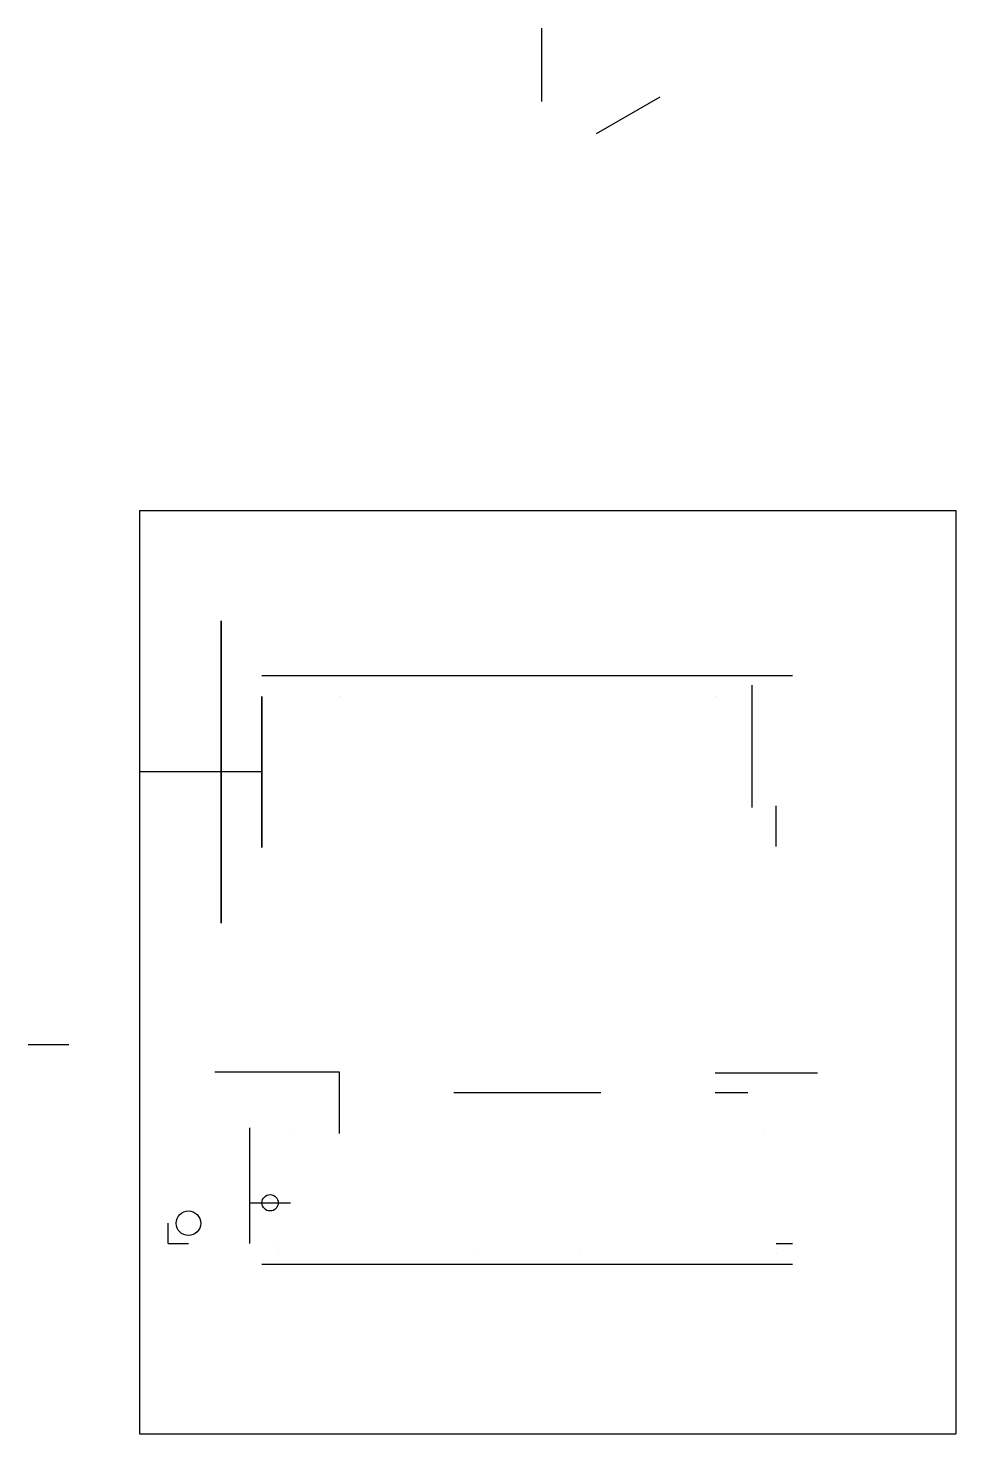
# Model space of a CAD drawing. Header units: inches. Extents: x -14 to 213, y -129 to 215.
import ezdxf

# ---------------------------------------------------------------- set-up
doc = ezdxf.new("R2010")
doc.units = ezdxf.units.IN
doc.header["$MEASUREMENT"] = 0

msp = doc.modelspace()

# ---------------------------------------------------------------- linework, layer by layer
for p, q in [((111.39, 214.87), (111.39, 196.87)), ((124.89, 189.08), (140.48, 198.08)), ((12.94, 96.78, 94.89), (12.94, -129.3, 94.89)), ((12.94, 96.78, 94.89), (212.94, 96.78, 94.89)), ((212.94, 96.78, 94.89), (212.94, -129.3, 94.89)), ((172.94, 56.27, 56.89), (42.94, 56.27, 56.89)), ((162.94, 53.97, 85.09), (162.94, 24.07, 85.09)), ((42.94, 32.77, 24.89), (12.94, 32.77, 24.89)), ((12.94, 32.77, -12.11), (12.94, -29.14, -12.11)), ((-4.35, -34.04), (-14.35, -34.04)), ((61.94, -55.73, 83.09), (61.94, -40.71, 83.09)), ((89.94, -45.73, 46.89), (125.94, -45.73, 46.89)), ((153.94, -45.73, 61.89), (161.94, -45.73, 61.89)), ((49.94, -55.73, 69.89), (49.94, -55.73, 79.08)), ((61.94, -55.73, 85.09), (61.94, -55.73, 83.09)), ((165.94, -55.73, 69.89), (165.94, -55.73, 83.04)), ((39.94, -82.73, 69.89), (39.94, -72.73, 69.89)), ((39.94, -72.73, 69.89), (49.94, -72.73, 69.89)), ((44.94, -72.73, 69.89), (44.94, -72.73, 71.89)), ((19.94, -82.73, 69.89), (19.94, -77.73, 69.89)), ((19.94, -82.73, 69.89), (24.94, -82.73, 69.89)), ((120.94, -85.23, 68.89), (120.94, -85.23, 79.18)), ((168.94, -82.73, 66.89), (172.94, -82.73, 66.89)), ((42.94, -87.73, 66.89), (172.94, -87.73, 66.89)), ((42.94, -87.73, 66.89), (172.94, -87.73, 66.89)), ((12.94, -129.3, 94.89), (212.94, -129.3, 94.89))]:
    msp.add_line(p, q)
at = {"extrusion": (1, 5.24025e-15, 0)}
msp.add_line((61.94, 51.27, 68.89), (61.94, 51.27, 85.98), dxfattribs=at)
at = {"extrusion": (-1, 4.44089e-16, 0)}
msp.add_line((153.94, 51.27, 68.89), (153.94, 51.27, 120.96), dxfattribs=at)
at = {"extrusion": (-1.83697e-16, 1, 1.12236e-28)}
for p, q in [((168.94, 14.47, 61.89), (168.94, 24.47, 61.89)), ((168.94, 24.47, 61.89), (168.94, 24.47, 53.96))]:
    msp.add_line(p, q, dxfattribs=at)
at = {"extrusion": (-8.88178e-16, 1, 1.19998e-15)}
msp.add_line((61.94, -40.71, 83.09), (31.37, -40.71, 83.09), dxfattribs=at)
at = {"extrusion": (0, 1, 0)}
for p, q in [((153.94, -40.93, 83.09), (179.03, -40.93, 83.09)), ((46.94, -85.23, 68.89), (46.94, -85.23, 77.92)), ((94.94, -85.23, 68.89), (94.94, -85.23, 75.23))]:
    msp.add_line(p, q, dxfattribs=at)
at = {"extrusion": (0, -1, 0)}
for p, q in [((39.94, -62.73, 65.89), (39.94, -54.37, 65.89)), ((39.94, -82.73, 65.89), (39.94, -62.73, 65.89)), ((39.94, -82.73, 69.89), (39.94, -82.73, 65.89))]:
    msp.add_line(p, q, dxfattribs=at)
at = {"extrusion": (1, -7.64024e-16, 0)}
msp.add_line((49.94, -55.73, 79.08), (49.94, -55.73, 89.47), dxfattribs=at)
at = {"extrusion": (-1, 0, 0)}
for p, q in [((165.94, -55.73, 83.04), (165.94, -55.73, 98.97)), ((39.94, -82.73, 69.89), (39.94, -82.73, 66.89)), ((169.14, -82.93, 70.09), (169.14, -82.93, 72.91))]:
    msp.add_line(p, q, dxfattribs=at)
at = {"extrusion": (1, 0, 0)}
msp.add_line((46.74, -82.93, 70.09), (46.74, -82.93, 73.29), dxfattribs=at)
at = {"extrusion": (1, -1.83697e-16, 9.86076e-32)}
msp.add_line((168.94, -85.23, 68.89), (168.94, -85.23, 73.03), dxfattribs=at)
at = {"extrusion": (1.83697e-16, -1, -1.19998e-15)}
msp.add_line((42.94, -87.73, 56.89), (172.94, -87.73, 56.89), dxfattribs=at)
at = {"extrusion": (-1, 0, 0)}
msp.add_circle((-32.77, 24.89, -32.94), 37, dxfattribs=at)
at = {"extrusion": (-1, -2.55639e-17, 6.00809e-17)}
msp.add_circle((-32.77, 31.89, -42.94), 18.5, dxfattribs=at)
for centre, radius in [((44.94, -72.73, 69.89), 2), ((24.94, -77.73, 69.89), 3)]:
    msp.add_circle(centre, radius)

doc.saveas('drawing.dxf')
